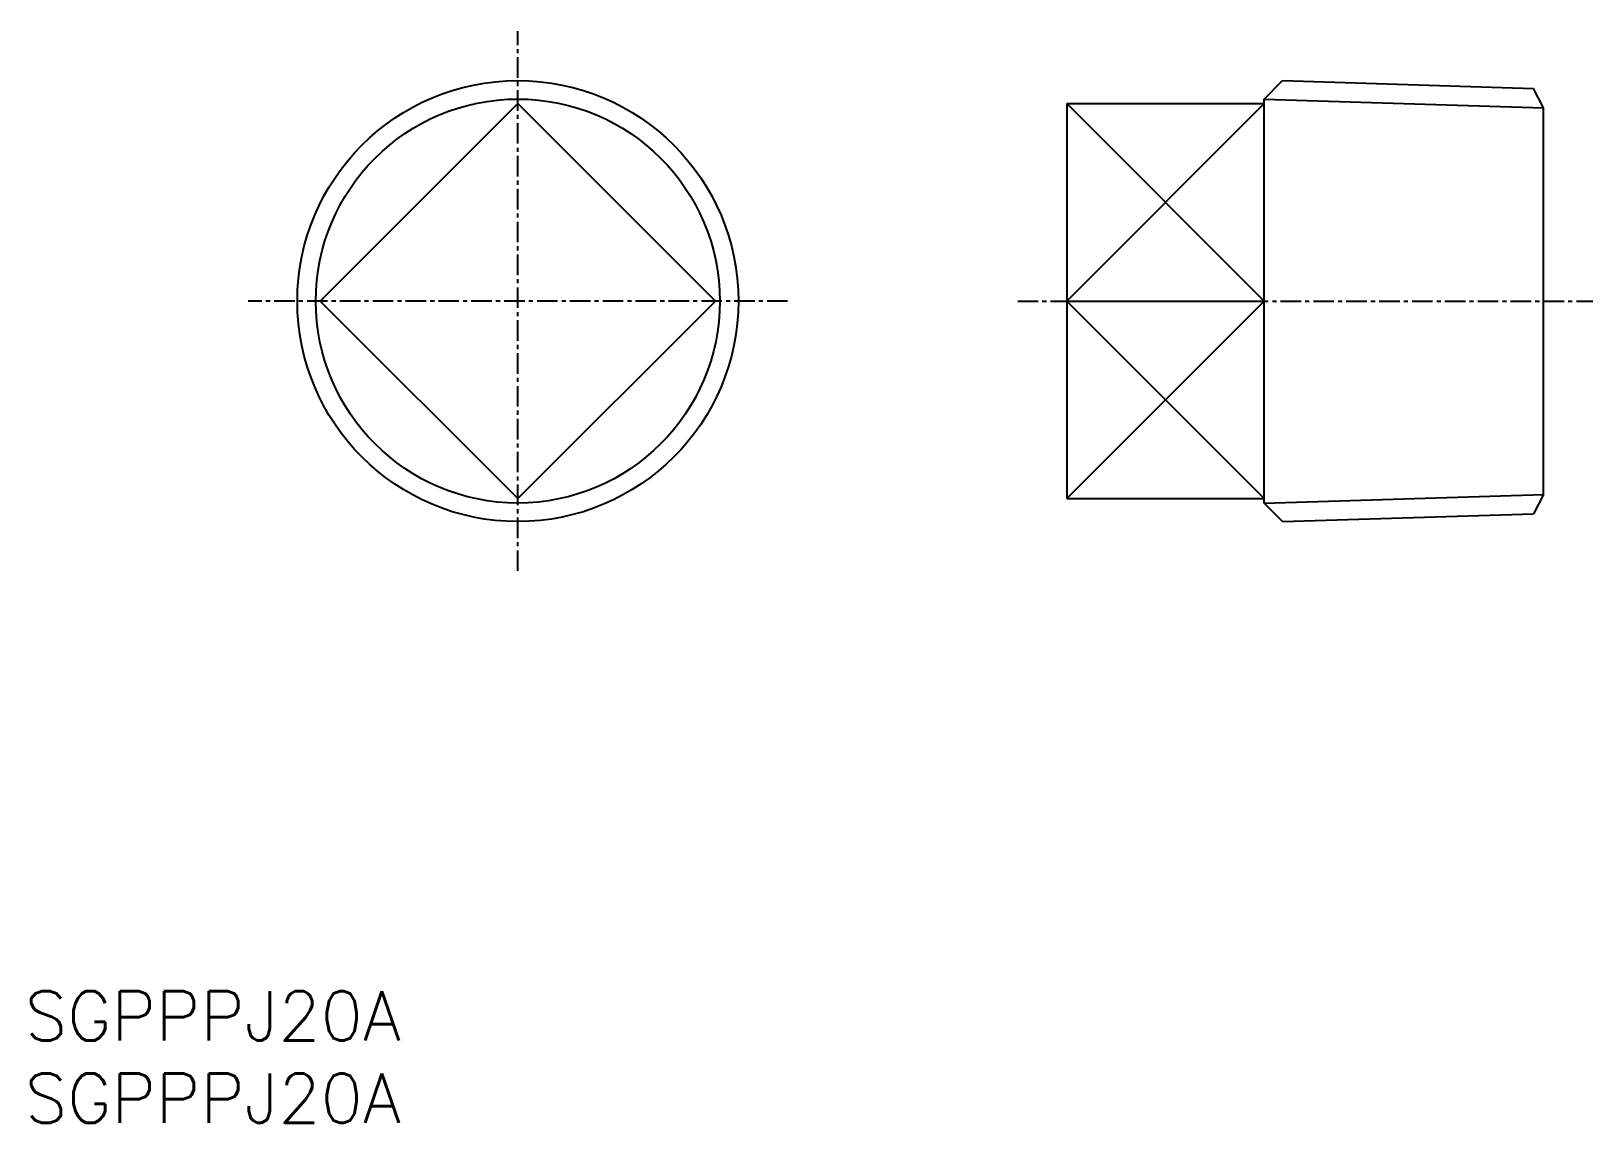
# Model space of a CAD drawing. Extents: x 0.4 to 95.4, y 0 to 66.4.
import ezdxf

# ---------------------------------------------------------------- set-up
doc = ezdxf.new("R2010")
doc.units = 0
doc.linetypes.add('CENTER', pattern=[2, 1.25, -0.25, 0.25, -0.25])
doc.layers.get('0').update_dxf_attribs({"linetype": 'CONTINUOUS'})
doc.layers.add('CENTER', color=1, linetype='CENTER')
doc.styles.get("Standard").update_dxf_attribs({"font": 'txt.shx'})

# ---------------------------------------------------------------- blocks, each defined once
blk = doc.blocks.new('*U3')
at = {"color": 7, "linetype": 'CONTINUOUS'}
blk.add_text('SGPPPJ20A', height=3, dxfattribs=at).set_placement((0, 0))
blk = doc.blocks.new('*U4')
at = {"color": 7, "linetype": 'CONTINUOUS'}
blk.add_text('SGPPPJ20A', height=3, dxfattribs=at).set_placement((0, 5))

msp = doc.modelspace()

# ---------------------------------------------------------------- linework, layer by layer
at = {"color": 7, "linetype": 'CONTINUOUS'}
for p, q in [((75.419, 62.292), (76.546, 63.419)), ((76.546, 63.419), (91.804, 62.942)), ((92.419, 61.761), (91.804, 62.942)), ((30, 62.021), (17.979, 50)), ((30, 62.021), (42.021, 50)), ((63.419, 62.021), (63.419, 37.979)), ((63.419, 62.021), (75.419, 62.021)), ((75.419, 62.021), (63.419, 50)), ((63.419, 62.021), (75.419, 50)), ((75.419, 37.708), (75.419, 62.292)), ((92.419, 38.239), (92.419, 61.761)), ((17.979, 50), (30, 37.979)), ((30, 37.979), (42.021, 50)), ((63.419, 50), (75.419, 50)), ((75.419, 50), (63.419, 37.979)), ((63.419, 50), (75.419, 37.979)), ((92.419, 38.239), (91.804, 37.058)), ((63.419, 37.979), (75.419, 37.979)), ((76.546, 36.581), (75.419, 37.708)), ((76.546, 36.581), (91.804, 37.058))]:
    msp.add_line(p, q, dxfattribs=at)
at = {"color": 3, "linetype": 'CONTINUOUS'}
for p, q in [((75.419, 62.292), (92.419, 61.761)), ((75.419, 37.708), (92.419, 38.239))]:
    msp.add_line(p, q, dxfattribs=at)
at = {"color": 7, "linetype": 'CONTINUOUS'}
for radius in [13.419, 12.292]:
    msp.add_circle((30, 50), radius, dxfattribs=at)
at = {"layer": 'CENTER', "color": 1, "linetype": 'CENTER'}
for p, q in [((30, 33.581), (30, 66.419)), ((46.419, 50), (13.581, 50)), ((60.419, 50), (95.419, 50))]:
    msp.add_line(p, q, dxfattribs=at)

# ---------------------------------------------------------------- block references
at = {"color": 7, "linetype": 'CONTINUOUS'}
for name in ['*U4', '*U3']:
    msp.add_blockref(name, (0, 0), dxfattribs=at)

doc.saveas('drawing.dxf')
